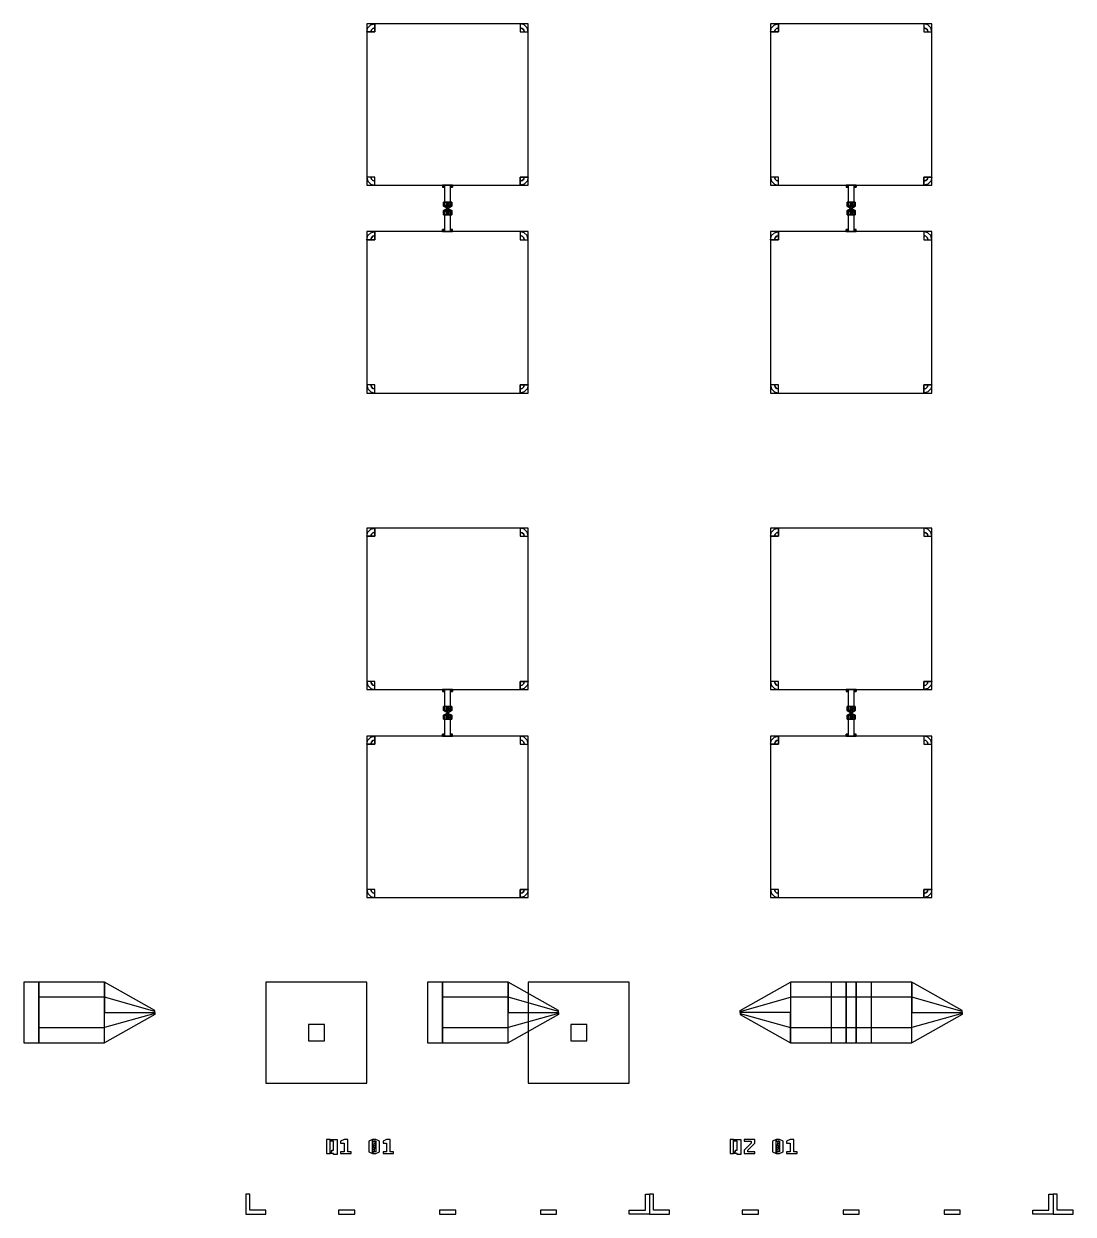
# Model space of a CAD drawing. Extents: x -19750 to 3750, y -13175 to 15275.
# Drawn here: x -19100 to -13900, y -13175 to -7275 of the extents above; entities that cross this region are included whole.
import ezdxf

# ---------------------------------------------------------------- set-up
doc = ezdxf.new("R2010")
doc.units = 0
doc.layers.add('GAP', color=1, linetype='continuous')
doc.layers.add('PIN', color=3, linetype='continuous')

# ---------------------------------------------------------------- blocks, each defined once
blk = doc.blocks.new('Q1')
at = {"layer": 'GAP'}
for points in [[(-200, -200), (-100, -200), (-100, -180), (-180, -180), (-180, -100), (-200, -100), (-200, -200)], [(1800, -200), (1700, -200), (1700, -180), (1780, -180), (1780, -100), (1800, -100), (1800, -200)], [(260, -200), (340, -200), (340, -180), (260, -180), (260, -200)], [(760, -200), (840, -200), (840, -180), (760, -180), (760, -200)], [(1260, -200), (1340, -200), (1340, -180), (1260, -180), (1260, -200)]]:
    blk.add_lwpolyline(points, dxfattribs=at)
blk = doc.blocks.new('Q1GAP')
for points in [[(400, 5700), (400, 4900), (1200, 4900), (1200, 5700), (400, 5700)], [(400, 5700), (400, 5660), (440, 5660), (440, 5700), (400, 5700)], [(400, 5660), (405.4, 5680), (420, 5694.6), (440, 5700), (440, 5680), (430, 5677.3), (422.7, 5670), (420, 5660), (400, 5660)], [(420, 5660), (422.7, 5670), (430, 5677.3), (440, 5680), (440, 5660), (440, 5660), (440, 5660), (440, 5660), (420, 5660)], [(1160, 5700), (1160, 5660), (1200, 5660), (1200, 5700), (1160, 5700)], [(1200, 5660), (1194.6, 5680), (1180, 5694.6), (1160, 5700), (1160, 5680), (1170, 5677.3), (1177.3, 5670), (1180, 5660), (1200, 5660)], [(1180, 5660), (1177.3, 5670), (1170, 5677.3), (1160, 5680), (1160, 5660), (1160, 5660), (1160, 5660), (1160, 5660), (1180, 5660)], [(440, 4900), (440, 4940), (400, 4940), (400, 4900), (440, 4900)], [(400, 4940), (405.4, 4920), (420, 4905.4), (440, 4900), (440, 4920), (430, 4922.7), (422.7, 4930), (420, 4940), (400, 4940)], [(420, 4940), (422.7, 4930), (430, 4922.7), (440, 4920), (440, 4940), (440, 4940), (440, 4940), (440, 4940), (420, 4940)], [(775, 4900), (775, 4890), (785, 4890), (785, 4900), (775, 4900)], [(785, 4890), (783.7, 4895), (780, 4898.7), (775, 4900), (775, 4895), (777.5, 4894.3), (779.3, 4892.5), (780, 4890), (785, 4890)], [(785, 4900), (785, 4800), (815, 4800), (815, 4900), (785, 4900)], [(815, 4900), (815, 4890), (825, 4890), (825, 4900), (815, 4900)], [(815, 4890), (816.3, 4895), (820, 4898.7), (825, 4900), (825, 4895), (822.5, 4894.3), (820.7, 4892.5), (820, 4890), (815, 4890)], [(1200, 4900), (1200, 4940), (1160, 4940), (1160, 4900), (1200, 4900)], [(1200, 4940), (1194.6, 4920), (1180, 4905.4), (1160, 4900), (1160, 4920), (1170, 4922.7), (1177.3, 4930), (1180, 4940), (1200, 4940)], [(1180, 4940), (1177.3, 4930), (1170, 4922.7), (1160, 4920), (1160, 4940), (1160, 4940), (1160, 4940), (1160, 4940), (1180, 4940)], [(780, 4890), (779.3, 4892.5), (777.5, 4894.3), (775, 4895), (775, 4890), (775, 4890), (775, 4890), (775, 4890), (780, 4890)], [(820, 4890), (820.7, 4892.5), (822.5, 4894.3), (825, 4895), (825, 4890), (825, 4890), (825, 4890), (825, 4890), (820, 4890)], [(820.2, 4816.1), (820.2, 4816.3), (779.8, 4816.3), (779.8, 4816.1), (820.2, 4816.1)], [(780, 4796.1), (780, 4816.1), (779.8, 4816.1), (779.8, 4796.1), (780, 4796.1)], [(797.5, 4786.1), (780, 4796.1), (779.8, 4796.1), (797.3, 4786.1), (797.5, 4786.1)], [(780, 4774), (799.9, 4784), (799.7, 4784), (779.8, 4774), (780, 4774)], [(807.5, 4805), (807.5, 4810), (792.5, 4810), (792.5, 4805), (807.5, 4805)], [(802.7, 4786), (802.7, 4786.1), (797.3, 4786.1), (797.3, 4786), (802.7, 4786)], [(802.5, 4800), (802.5, 4805), (797.5, 4805), (797.5, 4800), (802.5, 4800)], [(799.9, 4784), (799.9, 4786), (799.7, 4786), (799.7, 4784), (799.9, 4784)], [(800.1, 4784), (800.1, 4786), (800.3, 4786), (800.3, 4784), (800.1, 4784)], [(820, 4774), (800.1, 4784), (800.3, 4784), (820.2, 4774), (820, 4774)], [(802.5, 4786.1), (820, 4796.1), (820.2, 4796.1), (802.7, 4786.1), (802.5, 4786.1)], [(820, 4796.1), (820, 4816.1), (820.2, 4816.1), (820.2, 4796.1), (820, 4796.1)], [(780, 4754), (780, 4774), (779.8, 4774), (779.8, 4754), (780, 4754)], [(820.2, 4753.8), (820.2, 4754), (779.8, 4754), (779.8, 4753.8), (820.2, 4753.8)], [(785, 4770), (785, 4670), (815, 4670), (815, 4770), (785, 4770)], [(792.5, 4765), (792.5, 4760), (807.5, 4760), (807.5, 4765), (792.5, 4765)], [(797.5, 4770), (797.5, 4765), (802.5, 4765), (802.5, 4770), (797.5, 4770)], [(820, 4754), (820, 4774), (820.2, 4774), (820.2, 4754), (820, 4754)], [(400, 4670), (400, 3870), (1200, 3870), (1200, 4670), (400, 4670)], [(400, 4670), (400, 4630), (440, 4630), (440, 4670), (400, 4670)], [(400, 4630), (405.4, 4650), (420, 4664.6), (440, 4670), (440, 4650), (430, 4647.3), (422.7, 4640), (420, 4630), (400, 4630)], [(785, 4670), (785, 4680), (775, 4680), (775, 4670), (785, 4670)], [(785, 4680), (783.7, 4675), (780, 4671.3), (775, 4670), (775, 4675), (777.5, 4675.7), (779.3, 4677.5), (780, 4680), (785, 4680)], [(780, 4680), (779.3, 4677.5), (777.5, 4675.7), (775, 4675), (775, 4680), (775, 4680), (775, 4680), (775, 4680), (780, 4680)], [(825, 4670), (825, 4680), (815, 4680), (815, 4670), (825, 4670)], [(815, 4680), (816.3, 4675), (820, 4671.3), (825, 4670), (825, 4675), (822.5, 4675.7), (820.7, 4677.5), (820, 4680), (815, 4680)], [(820, 4680), (820.7, 4677.5), (822.5, 4675.7), (825, 4675), (825, 4680), (825, 4680), (825, 4680), (825, 4680), (820, 4680)], [(1160, 4670), (1160, 4630), (1200, 4630), (1200, 4670), (1160, 4670)], [(1200, 4630), (1194.6, 4650), (1180, 4664.6), (1160, 4670), (1160, 4650), (1170, 4647.3), (1177.3, 4640), (1180, 4630), (1200, 4630)], [(420, 4630), (422.7, 4640), (430, 4647.3), (440, 4650), (440, 4630), (440, 4630), (440, 4630), (440, 4630), (420, 4630)], [(1180, 4630), (1177.3, 4640), (1170, 4647.3), (1160, 4650), (1160, 4630), (1160, 4630), (1160, 4630), (1160, 4630), (1180, 4630)], [(440, 3870), (440, 3910), (400, 3910), (400, 3870), (440, 3870)], [(400, 3910), (405.4, 3890), (420, 3875.4), (440, 3870), (440, 3890), (430, 3892.7), (422.7, 3900), (420, 3910), (400, 3910)], [(420, 3910), (422.7, 3900), (430, 3892.7), (440, 3890), (440, 3910), (440, 3910), (440, 3910), (440, 3910), (420, 3910)], [(1200, 3870), (1200, 3910), (1160, 3910), (1160, 3870), (1200, 3870)], [(1200, 3910), (1194.6, 3890), (1180, 3875.4), (1160, 3870), (1160, 3890), (1170, 3892.7), (1177.3, 3900), (1180, 3910), (1200, 3910)], [(1180, 3910), (1177.3, 3900), (1170, 3892.7), (1160, 3890), (1160, 3910), (1160, 3910), (1160, 3910), (1160, 3910), (1180, 3910)], [(400, 3200), (400, 2400), (1200, 2400), (1200, 3200), (400, 3200)], [(400, 3200), (400, 3160), (440, 3160), (440, 3200), (400, 3200)], [(400, 3160), (405.4, 3180), (420, 3194.6), (440, 3200), (440, 3180), (430, 3177.3), (422.7, 3170), (420, 3160), (400, 3160)], [(1160, 3200), (1160, 3160), (1200, 3160), (1200, 3200), (1160, 3200)], [(1200, 3160), (1194.6, 3180), (1180, 3194.6), (1160, 3200), (1160, 3180), (1170, 3177.3), (1177.3, 3170), (1180, 3160), (1200, 3160)], [(420, 3160), (422.7, 3170), (430, 3177.3), (440, 3180), (440, 3160), (440, 3160), (440, 3160), (440, 3160), (420, 3160)], [(1180, 3160), (1177.3, 3170), (1170, 3177.3), (1160, 3180), (1160, 3160), (1160, 3160), (1160, 3160), (1160, 3160), (1180, 3160)], [(440, 2400), (440, 2440), (400, 2440), (400, 2400), (440, 2400)], [(400, 2440), (405.4, 2420), (420, 2405.4), (440, 2400), (440, 2420), (430, 2422.7), (422.7, 2430), (420, 2440), (400, 2440)], [(420, 2440), (422.7, 2430), (430, 2422.7), (440, 2420), (440, 2440), (440, 2440), (440, 2440), (440, 2440), (420, 2440)], [(1200, 2400), (1200, 2440), (1160, 2440), (1160, 2400), (1200, 2400)], [(1200, 2440), (1194.6, 2420), (1180, 2405.4), (1160, 2400), (1160, 2420), (1170, 2422.7), (1177.3, 2430), (1180, 2440), (1200, 2440)], [(1180, 2440), (1177.3, 2430), (1170, 2422.7), (1160, 2420), (1160, 2440), (1160, 2440), (1160, 2440), (1160, 2440), (1180, 2440)], [(775, 2400), (775, 2390), (785, 2390), (785, 2400), (775, 2400)], [(785, 2390), (783.7, 2395), (780, 2398.7), (775, 2400), (775, 2395), (777.5, 2394.3), (779.3, 2392.5), (780, 2390), (785, 2390)], [(780, 2390), (779.3, 2392.5), (777.5, 2394.3), (775, 2395), (775, 2390), (775, 2390), (775, 2390), (775, 2390), (780, 2390)], [(785, 2400), (785, 2300), (815, 2300), (815, 2400), (785, 2400)], [(815, 2400), (815, 2390), (825, 2390), (825, 2400), (815, 2400)], [(815, 2390), (816.3, 2395), (820, 2398.7), (825, 2400), (825, 2395), (822.5, 2394.3), (820.7, 2392.5), (820, 2390), (815, 2390)], [(820, 2390), (820.7, 2392.5), (822.5, 2394.3), (825, 2395), (825, 2390), (825, 2390), (825, 2390), (825, 2390), (820, 2390)], [(820.2, 2316.1), (820.2, 2316.3), (779.8, 2316.3), (779.8, 2316.1), (820.2, 2316.1)], [(780, 2296.1), (780, 2316.1), (779.8, 2316.1), (779.8, 2296.1), (780, 2296.1)], [(807.5, 2305), (807.5, 2310), (792.5, 2310), (792.5, 2305), (807.5, 2305)], [(802.5, 2300), (802.5, 2305), (797.5, 2305), (797.5, 2300), (802.5, 2300)], [(820, 2296.1), (820, 2316.1), (820.2, 2316.1), (820.2, 2296.1), (820, 2296.1)], [(797.5, 2286.1), (780, 2296.1), (779.8, 2296.1), (797.3, 2286.1), (797.5, 2286.1)], [(780, 2274), (799.9, 2284), (799.7, 2284), (779.8, 2274), (780, 2274)], [(780, 2254), (780, 2274), (779.8, 2274), (779.8, 2254), (780, 2254)], [(820.2, 2253.8), (820.2, 2254), (779.8, 2254), (779.8, 2253.8), (820.2, 2253.8)], [(785, 2270), (785, 2170), (815, 2170), (815, 2270), (785, 2270)], [(792.5, 2265), (792.5, 2260), (807.5, 2260), (807.5, 2265), (792.5, 2265)], [(802.7, 2286), (802.7, 2286.1), (797.3, 2286.1), (797.3, 2286), (802.7, 2286)], [(797.5, 2270), (797.5, 2265), (802.5, 2265), (802.5, 2270), (797.5, 2270)], [(799.9, 2284), (799.9, 2286), (799.7, 2286), (799.7, 2284), (799.9, 2284)], [(800.1, 2284), (800.1, 2286), (800.3, 2286), (800.3, 2284), (800.1, 2284)], [(820, 2274), (800.1, 2284), (800.3, 2284), (820.2, 2274), (820, 2274)], [(802.5, 2286.1), (820, 2296.1), (820.2, 2296.1), (802.7, 2286.1), (802.5, 2286.1)], [(820, 2254), (820, 2274), (820.2, 2274), (820.2, 2254), (820, 2254)], [(400, 2170), (400, 1370), (1200, 1370), (1200, 2170), (400, 2170)], [(400, 2170), (400, 2130), (440, 2130), (440, 2170), (400, 2170)], [(400, 2130), (405.4, 2150), (420, 2164.6), (440, 2170), (440, 2150), (430, 2147.3), (422.7, 2140), (420, 2130), (400, 2130)], [(420, 2130), (422.7, 2140), (430, 2147.3), (440, 2150), (440, 2130), (440, 2130), (440, 2130), (440, 2130), (420, 2130)], [(785, 2170), (785, 2180), (775, 2180), (775, 2170), (785, 2170)], [(785, 2180), (783.7, 2175), (780, 2171.3), (775, 2170), (775, 2175), (777.5, 2175.7), (779.3, 2177.5), (780, 2180), (785, 2180)], [(780, 2180), (779.3, 2177.5), (777.5, 2175.7), (775, 2175), (775, 2180), (775, 2180), (775, 2180), (775, 2180), (780, 2180)], [(825, 2170), (825, 2180), (815, 2180), (815, 2170), (825, 2170)], [(815, 2180), (816.3, 2175), (820, 2171.3), (825, 2170), (825, 2175), (822.5, 2175.7), (820.7, 2177.5), (820, 2180), (815, 2180)], [(820, 2180), (820.7, 2177.5), (822.5, 2175.7), (825, 2175), (825, 2180), (825, 2180), (825, 2180), (825, 2180), (820, 2180)], [(1160, 2170), (1160, 2130), (1200, 2130), (1200, 2170), (1160, 2170)], [(1200, 2130), (1194.6, 2150), (1180, 2164.6), (1160, 2170), (1160, 2150), (1170, 2147.3), (1177.3, 2140), (1180, 2130), (1200, 2130)], [(1180, 2130), (1177.3, 2140), (1170, 2147.3), (1160, 2150), (1160, 2130), (1160, 2130), (1160, 2130), (1160, 2130), (1180, 2130)], [(440, 1370), (440, 1410), (400, 1410), (400, 1370), (440, 1370)], [(400, 1410), (405.4, 1390), (420, 1375.4), (440, 1370), (440, 1390), (430, 1392.7), (422.7, 1400), (420, 1410), (400, 1410)], [(420, 1410), (422.7, 1400), (430, 1392.7), (440, 1390), (440, 1410), (440, 1410), (440, 1410), (440, 1410), (420, 1410)], [(1200, 1370), (1200, 1410), (1160, 1410), (1160, 1370), (1200, 1370)], [(1200, 1410), (1194.6, 1390), (1180, 1375.4), (1160, 1370), (1160, 1390), (1170, 1392.7), (1177.3, 1400), (1180, 1410), (1200, 1410)], [(1180, 1410), (1177.3, 1400), (1170, 1392.7), (1160, 1390), (1160, 1410), (1160, 1410), (1160, 1410), (1160, 1410), (1180, 1410)], [(-1300, 650), (-1225, 650), (-1225, 950), (-1300, 950), (-1300, 650)], [(-1300, 650), (-1225, 650), (-1225, 950), (-1300, 950), (-1300, 650)], [(-1225, 650), (-900, 650), (-900, 950), (-1225, 950), (-1225, 650)], [(-1225, 650), (-900, 650), (-900, 950), (-1225, 950), (-1225, 650)], [(-900, 800), (-650, 800), (-650, 809.8), (-900, 950), (-900, 800)], [(-900, 800), (-650, 800), (-650, 809.8), (-900, 950), (-900, 800)], [(-100, 950), (-100, 450), (400, 450), (400, 950), (-100, 950)], [(1200, 950), (1200, 450), (1700, 450), (1700, 950), (1200, 950)], [(2500, 800), (2250, 800), (2250, 809.8), (2500, 950), (2500, 800)], [(2500, 800), (2250, 800), (2250, 809.8), (2500, 950), (2500, 800)], [(2825, 950), (2500, 950), (2500, 650), (2825, 650), (2825, 950)], [(2825, 950), (2500, 950), (2500, 650), (2825, 650), (2825, 950)], [(2900, 950), (2825, 950), (2825, 650), (2900, 650), (2900, 950)], [(2900, 950), (2825, 950), (2825, 650), (2900, 650), (2900, 950)], [(-900, 800), (-650, 800), (-650, 790.2), (-900, 650), (-900, 800)], [(-900, 800), (-650, 800), (-650, 790.2), (-900, 650), (-900, 800)], [(2500, 800), (2250, 800), (2250, 790.2), (2500, 650), (2500, 800)], [(2500, 800), (2250, 800), (2250, 790.2), (2500, 650), (2500, 800)], [(110, 740), (110, 660), (190, 660), (190, 740), (110, 740)], [(1410, 740), (1410, 660), (1490, 660), (1490, 740), (1410, 740)]]:
    blk.add_lwpolyline(points)
at = {"layer": 'GAP'}
for points in [[(200, 100), (217.5, 100), (217.5, 170), (200, 170), (200, 100)], [(217.5, 108.8), (226.2, 108.8), (226.2, 117.5), (235, 117.5), (235, 161.2), (217.5, 161.2), (217.5, 170), (252.5, 170), (252.5, 95.6), (235, 95.6), (235, 100), (217.5, 100), (217.5, 108.8)], [(270, 100), (322.5, 100), (322.5, 108.8), (305, 108.8), (305, 170), (287.5, 170), (270, 161.2), (270, 152.5), (287.5, 152.5), (287.5, 108.8), (270, 108.8), (270, 100), (270, 100)]]:
    blk.add_lwpolyline(points, dxfattribs=at)
blk = doc.blocks.new('Q1PIN')
for points in [[(420, 5660), (422.7, 5670), (430, 5677.3), (440, 5680), (440, 5680), (430, 5677.3), (422.7, 5670), (420, 5660), (420, 5660)], [(420, 5660), (422.7, 5670), (430, 5677.3), (440, 5680), (440, 5680), (430, 5677.3), (422.7, 5670), (420, 5660), (420, 5660)], [(1180, 5660), (1177.3, 5670), (1170, 5677.3), (1160, 5680), (1160, 5680), (1170, 5677.3), (1177.3, 5670), (1180, 5660), (1180, 5660)], [(1180, 5660), (1177.3, 5670), (1170, 5677.3), (1160, 5680), (1160, 5680), (1170, 5677.3), (1177.3, 5670), (1180, 5660), (1180, 5660)], [(420, 4940), (422.7, 4930), (430, 4922.7), (440, 4920), (440, 4920), (430, 4922.7), (422.7, 4930), (420, 4940), (420, 4940)], [(420, 4940), (422.7, 4930), (430, 4922.7), (440, 4920), (440, 4920), (430, 4922.7), (422.7, 4930), (420, 4940), (420, 4940)], [(1180, 4940), (1177.3, 4930), (1170, 4922.7), (1160, 4920), (1160, 4920), (1170, 4922.7), (1177.3, 4930), (1180, 4940), (1180, 4940)], [(1180, 4940), (1177.3, 4930), (1170, 4922.7), (1160, 4920), (1160, 4920), (1170, 4922.7), (1177.3, 4930), (1180, 4940), (1180, 4940)], [(780, 4890), (779.3, 4892.5), (777.5, 4894.3), (775, 4895), (775, 4895), (777.5, 4894.3), (779.3, 4892.5), (780, 4890), (780, 4890)], [(780, 4890), (779.3, 4892.5), (777.5, 4894.3), (775, 4895), (775, 4895), (777.5, 4894.3), (779.3, 4892.5), (780, 4890), (780, 4890)], [(820, 4890), (820.7, 4892.5), (822.5, 4894.3), (825, 4895), (825, 4895), (822.5, 4894.3), (820.7, 4892.5), (820, 4890), (820, 4890)], [(820, 4890), (820.7, 4892.5), (822.5, 4894.3), (825, 4895), (825, 4895), (822.5, 4894.3), (820.7, 4892.5), (820, 4890), (820, 4890)], [(820, 4796.1), (820, 4816.1), (780, 4816.1), (780, 4796.1), (820, 4796.1)], [(800, 4786.1), (800, 4796.1), (780, 4796.1), (797.5, 4786.1), (800, 4786.1)], [(800, 4774), (800, 4784), (799.9, 4784), (780, 4774), (800, 4774)], [(800.1, 4784), (800.1, 4786), (799.9, 4786), (799.9, 4784), (800.1, 4784)], [(800, 4786.1), (800, 4796.1), (820, 4796.1), (802.5, 4786.1), (800, 4786.1)], [(800, 4774), (800, 4784), (800.1, 4784), (820, 4774), (800, 4774)], [(820, 4754), (820, 4774), (780, 4774), (780, 4754), (820, 4754)], [(780, 4680), (779.3, 4677.5), (777.5, 4675.7), (775, 4675), (775, 4675), (777.5, 4675.7), (779.3, 4677.5), (780, 4680), (780, 4680)], [(780, 4680), (779.3, 4677.5), (777.5, 4675.7), (775, 4675), (775, 4675), (777.5, 4675.7), (779.3, 4677.5), (780, 4680), (780, 4680)], [(820, 4680), (820.7, 4677.5), (822.5, 4675.7), (825, 4675), (825, 4675), (822.5, 4675.7), (820.7, 4677.5), (820, 4680), (820, 4680)], [(820, 4680), (820.7, 4677.5), (822.5, 4675.7), (825, 4675), (825, 4675), (822.5, 4675.7), (820.7, 4677.5), (820, 4680), (820, 4680)], [(420, 4630), (422.7, 4640), (430, 4647.3), (440, 4650), (440, 4650), (430, 4647.3), (422.7, 4640), (420, 4630), (420, 4630)], [(420, 4630), (422.7, 4640), (430, 4647.3), (440, 4650), (440, 4650), (430, 4647.3), (422.7, 4640), (420, 4630), (420, 4630)], [(1180, 4630), (1177.3, 4640), (1170, 4647.3), (1160, 4650), (1160, 4650), (1170, 4647.3), (1177.3, 4640), (1180, 4630), (1180, 4630)], [(1180, 4630), (1177.3, 4640), (1170, 4647.3), (1160, 4650), (1160, 4650), (1170, 4647.3), (1177.3, 4640), (1180, 4630), (1180, 4630)], [(420, 3910), (422.7, 3900), (430, 3892.7), (440, 3890), (440, 3890), (430, 3892.7), (422.7, 3900), (420, 3910), (420, 3910)], [(420, 3910), (422.7, 3900), (430, 3892.7), (440, 3890), (440, 3890), (430, 3892.7), (422.7, 3900), (420, 3910), (420, 3910)], [(1180, 3910), (1177.3, 3900), (1170, 3892.7), (1160, 3890), (1160, 3890), (1170, 3892.7), (1177.3, 3900), (1180, 3910), (1180, 3910)], [(1180, 3910), (1177.3, 3900), (1170, 3892.7), (1160, 3890), (1160, 3890), (1170, 3892.7), (1177.3, 3900), (1180, 3910), (1180, 3910)], [(420, 3160), (422.7, 3170), (430, 3177.3), (440, 3180), (440, 3180), (430, 3177.3), (422.7, 3170), (420, 3160), (420, 3160)], [(420, 3160), (422.7, 3170), (430, 3177.3), (440, 3180), (440, 3180), (430, 3177.3), (422.7, 3170), (420, 3160), (420, 3160)], [(1180, 3160), (1177.3, 3170), (1170, 3177.3), (1160, 3180), (1160, 3180), (1170, 3177.3), (1177.3, 3170), (1180, 3160), (1180, 3160)], [(1180, 3160), (1177.3, 3170), (1170, 3177.3), (1160, 3180), (1160, 3180), (1170, 3177.3), (1177.3, 3170), (1180, 3160), (1180, 3160)], [(420, 2440), (422.7, 2430), (430, 2422.7), (440, 2420), (440, 2420), (430, 2422.7), (422.7, 2430), (420, 2440), (420, 2440)], [(420, 2440), (422.7, 2430), (430, 2422.7), (440, 2420), (440, 2420), (430, 2422.7), (422.7, 2430), (420, 2440), (420, 2440)], [(1180, 2440), (1177.3, 2430), (1170, 2422.7), (1160, 2420), (1160, 2420), (1170, 2422.7), (1177.3, 2430), (1180, 2440), (1180, 2440)], [(1180, 2440), (1177.3, 2430), (1170, 2422.7), (1160, 2420), (1160, 2420), (1170, 2422.7), (1177.3, 2430), (1180, 2440), (1180, 2440)], [(780, 2390), (779.3, 2392.5), (777.5, 2394.3), (775, 2395), (775, 2395), (777.5, 2394.3), (779.3, 2392.5), (780, 2390), (780, 2390)], [(780, 2390), (779.3, 2392.5), (777.5, 2394.3), (775, 2395), (775, 2395), (777.5, 2394.3), (779.3, 2392.5), (780, 2390), (780, 2390)], [(820, 2390), (820.7, 2392.5), (822.5, 2394.3), (825, 2395), (825, 2395), (822.5, 2394.3), (820.7, 2392.5), (820, 2390), (820, 2390)], [(820, 2390), (820.7, 2392.5), (822.5, 2394.3), (825, 2395), (825, 2395), (822.5, 2394.3), (820.7, 2392.5), (820, 2390), (820, 2390)], [(820, 2296.1), (820, 2316.1), (780, 2316.1), (780, 2296.1), (820, 2296.1)], [(800, 2286.1), (800, 2296.1), (780, 2296.1), (797.5, 2286.1), (800, 2286.1)], [(800, 2274), (800, 2284), (799.9, 2284), (780, 2274), (800, 2274)], [(820, 2254), (820, 2274), (780, 2274), (780, 2254), (820, 2254)], [(800.1, 2284), (800.1, 2286), (799.9, 2286), (799.9, 2284), (800.1, 2284)], [(800, 2286.1), (800, 2296.1), (820, 2296.1), (802.5, 2286.1), (800, 2286.1)], [(800, 2274), (800, 2284), (800.1, 2284), (820, 2274), (800, 2274)], [(420, 2130), (422.7, 2140), (430, 2147.3), (440, 2150), (440, 2150), (430, 2147.3), (422.7, 2140), (420, 2130), (420, 2130)], [(420, 2130), (422.7, 2140), (430, 2147.3), (440, 2150), (440, 2150), (430, 2147.3), (422.7, 2140), (420, 2130), (420, 2130)], [(780, 2180), (779.3, 2177.5), (777.5, 2175.7), (775, 2175), (775, 2175), (777.5, 2175.7), (779.3, 2177.5), (780, 2180), (780, 2180)], [(780, 2180), (779.3, 2177.5), (777.5, 2175.7), (775, 2175), (775, 2175), (777.5, 2175.7), (779.3, 2177.5), (780, 2180), (780, 2180)], [(820, 2180), (820.7, 2177.5), (822.5, 2175.7), (825, 2175), (825, 2175), (822.5, 2175.7), (820.7, 2177.5), (820, 2180), (820, 2180)], [(820, 2180), (820.7, 2177.5), (822.5, 2175.7), (825, 2175), (825, 2175), (822.5, 2175.7), (820.7, 2177.5), (820, 2180), (820, 2180)], [(1180, 2130), (1177.3, 2140), (1170, 2147.3), (1160, 2150), (1160, 2150), (1170, 2147.3), (1177.3, 2140), (1180, 2130), (1180, 2130)], [(1180, 2130), (1177.3, 2140), (1170, 2147.3), (1160, 2150), (1160, 2150), (1170, 2147.3), (1177.3, 2140), (1180, 2130), (1180, 2130)], [(420, 1410), (422.7, 1400), (430, 1392.7), (440, 1390), (440, 1390), (430, 1392.7), (422.7, 1400), (420, 1410), (420, 1410)], [(420, 1410), (422.7, 1400), (430, 1392.7), (440, 1390), (440, 1390), (430, 1392.7), (422.7, 1400), (420, 1410), (420, 1410)], [(1180, 1410), (1177.3, 1400), (1170, 1392.7), (1160, 1390), (1160, 1390), (1170, 1392.7), (1177.3, 1400), (1180, 1410), (1180, 1410)], [(1180, 1410), (1177.3, 1400), (1170, 1392.7), (1160, 1390), (1160, 1390), (1170, 1392.7), (1177.3, 1400), (1180, 1410), (1180, 1410)], [(-1225, 725), (-900, 725), (-900, 875), (-1225, 875), (-1225, 725)], [(-1225, 725), (-900, 725), (-900, 875), (-1225, 875), (-1225, 725)], [(-900, 800), (-650, 800), (-650, 805), (-900, 875), (-900, 800)], [(-900, 800), (-650, 800), (-650, 805), (-900, 875), (-900, 800)], [(2500, 800), (2250, 800), (2250, 805), (2500, 875), (2500, 800)], [(2500, 800), (2250, 800), (2250, 805), (2500, 875), (2500, 800)], [(2825, 875), (2500, 875), (2500, 725), (2825, 725), (2825, 875)], [(2825, 875), (2500, 875), (2500, 725), (2825, 725), (2825, 875)], [(-900, 800), (-650, 800), (-650, 795), (-900, 725), (-900, 800)], [(-900, 800), (-650, 800), (-650, 795), (-900, 725), (-900, 800)], [(2500, 800), (2250, 800), (2250, 795), (2500, 725), (2500, 800)], [(2500, 800), (2250, 800), (2250, 795), (2500, 725), (2500, 800)]]:
    blk.add_lwpolyline(points)
blk = doc.blocks.new('Q2')
at = {"layer": 'GAP'}
for points in [[(-200, -200), (-100, -200), (-100, -180), (-180, -180), (-180, -100), (-200, -100), (-200, -200)], [(1800, -200), (1700, -200), (1700, -180), (1780, -180), (1780, -100), (1800, -100), (1800, -200)], [(260, -200), (340, -200), (340, -180), (260, -180), (260, -200)], [(760, -200), (840, -200), (840, -180), (760, -180), (760, -200)], [(1260, -200), (1340, -200), (1340, -180), (1260, -180), (1260, -200)]]:
    blk.add_lwpolyline(points, dxfattribs=at)
blk = doc.blocks.new('Q2GAP')
for points in [[(400, 5700), (400, 4900), (1200, 4900), (1200, 5700), (400, 5700)], [(400, 5700), (400, 5660), (440, 5660), (440, 5700), (400, 5700)], [(400, 5660), (405.4, 5680), (420, 5694.6), (440, 5700), (440, 5680), (430, 5677.3), (422.7, 5670), (420, 5660), (400, 5660)], [(420, 5660), (422.7, 5670), (430, 5677.3), (440, 5680), (440, 5660), (440, 5660), (440, 5660), (440, 5660), (420, 5660)], [(1160, 5700), (1160, 5660), (1200, 5660), (1200, 5700), (1160, 5700)], [(1200, 5660), (1194.6, 5680), (1180, 5694.6), (1160, 5700), (1160, 5680), (1170, 5677.3), (1177.3, 5670), (1180, 5660), (1200, 5660)], [(1180, 5660), (1177.3, 5670), (1170, 5677.3), (1160, 5680), (1160, 5660), (1160, 5660), (1160, 5660), (1160, 5660), (1180, 5660)], [(440, 4900), (440, 4940), (400, 4940), (400, 4900), (440, 4900)], [(400, 4940), (405.4, 4920), (420, 4905.4), (440, 4900), (440, 4920), (430, 4922.7), (422.7, 4930), (420, 4940), (400, 4940)], [(420, 4940), (422.7, 4930), (430, 4922.7), (440, 4920), (440, 4940), (440, 4940), (440, 4940), (440, 4940), (420, 4940)], [(775, 4900), (775, 4890), (785, 4890), (785, 4900), (775, 4900)], [(785, 4890), (783.7, 4895), (780, 4898.7), (775, 4900), (775, 4895), (777.5, 4894.3), (779.3, 4892.5), (780, 4890), (785, 4890)], [(785, 4900), (785, 4800), (815, 4800), (815, 4900), (785, 4900)], [(815, 4900), (815, 4890), (825, 4890), (825, 4900), (815, 4900)], [(815, 4890), (816.3, 4895), (820, 4898.7), (825, 4900), (825, 4895), (822.5, 4894.3), (820.7, 4892.5), (820, 4890), (815, 4890)], [(1200, 4900), (1200, 4940), (1160, 4940), (1160, 4900), (1200, 4900)], [(1200, 4940), (1194.6, 4920), (1180, 4905.4), (1160, 4900), (1160, 4920), (1170, 4922.7), (1177.3, 4930), (1180, 4940), (1200, 4940)], [(1180, 4940), (1177.3, 4930), (1170, 4922.7), (1160, 4920), (1160, 4940), (1160, 4940), (1160, 4940), (1160, 4940), (1180, 4940)], [(780, 4890), (779.3, 4892.5), (777.5, 4894.3), (775, 4895), (775, 4890), (775, 4890), (775, 4890), (775, 4890), (780, 4890)], [(820, 4890), (820.7, 4892.5), (822.5, 4894.3), (825, 4895), (825, 4890), (825, 4890), (825, 4890), (825, 4890), (820, 4890)], [(820.2, 4816.1), (820.2, 4816.3), (779.8, 4816.3), (779.8, 4816.1), (820.2, 4816.1)], [(780, 4796.1), (780, 4816.1), (779.8, 4816.1), (779.8, 4796.1), (780, 4796.1)], [(797.5, 4786.1), (780, 4796.1), (779.8, 4796.1), (797.3, 4786.1), (797.5, 4786.1)], [(780, 4774), (799.8, 4784), (799.7, 4784), (779.8, 4774), (780, 4774)], [(807.5, 4805), (807.5, 4810), (792.5, 4810), (792.5, 4805), (807.5, 4805)], [(802.7, 4786), (802.7, 4786.1), (797.3, 4786.1), (797.3, 4786), (802.7, 4786)], [(802.5, 4800), (802.5, 4805), (797.5, 4805), (797.5, 4800), (802.5, 4800)], [(799.8, 4784), (799.8, 4786), (799.7, 4786), (799.7, 4784), (799.8, 4784)], [(800.1, 4784), (800.1, 4786), (800.3, 4786), (800.3, 4784), (800.1, 4784)], [(820, 4774), (800.1, 4784), (800.3, 4784), (820.2, 4774), (820, 4774)], [(802.5, 4786.1), (820, 4796.1), (820.2, 4796.1), (802.7, 4786.1), (802.5, 4786.1)], [(820, 4796.1), (820, 4816.1), (820.2, 4816.1), (820.2, 4796.1), (820, 4796.1)], [(780, 4754), (780, 4774), (779.8, 4774), (779.8, 4754), (780, 4754)], [(820.2, 4753.8), (820.2, 4754), (779.8, 4754), (779.8, 4753.8), (820.2, 4753.8)], [(785, 4770), (785, 4670), (815, 4670), (815, 4770), (785, 4770)], [(792.5, 4765), (792.5, 4760), (807.5, 4760), (807.5, 4765), (792.5, 4765)], [(797.5, 4770), (797.5, 4765), (802.5, 4765), (802.5, 4770), (797.5, 4770)], [(820, 4754), (820, 4774), (820.2, 4774), (820.2, 4754), (820, 4754)], [(400, 4670), (400, 3870), (1200, 3870), (1200, 4670), (400, 4670)], [(400, 4670), (400, 4630), (440, 4630), (440, 4670), (400, 4670)], [(400, 4630), (405.4, 4650), (420, 4664.6), (440, 4670), (440, 4650), (430, 4647.3), (422.7, 4640), (420, 4630), (400, 4630)], [(785, 4670), (785, 4680), (775, 4680), (775, 4670), (785, 4670)], [(785, 4680), (783.7, 4675), (780, 4671.3), (775, 4670), (775, 4675), (777.5, 4675.7), (779.3, 4677.5), (780, 4680), (785, 4680)], [(780, 4680), (779.3, 4677.5), (777.5, 4675.7), (775, 4675), (775, 4680), (775, 4680), (775, 4680), (775, 4680), (780, 4680)], [(825, 4670), (825, 4680), (815, 4680), (815, 4670), (825, 4670)], [(815, 4680), (816.3, 4675), (820, 4671.3), (825, 4670), (825, 4675), (822.5, 4675.7), (820.7, 4677.5), (820, 4680), (815, 4680)], [(820, 4680), (820.7, 4677.5), (822.5, 4675.7), (825, 4675), (825, 4680), (825, 4680), (825, 4680), (825, 4680), (820, 4680)], [(1160, 4670), (1160, 4630), (1200, 4630), (1200, 4670), (1160, 4670)], [(1200, 4630), (1194.6, 4650), (1180, 4664.6), (1160, 4670), (1160, 4650), (1170, 4647.3), (1177.3, 4640), (1180, 4630), (1200, 4630)], [(420, 4630), (422.7, 4640), (430, 4647.3), (440, 4650), (440, 4630), (440, 4630), (440, 4630), (440, 4630), (420, 4630)], [(1180, 4630), (1177.3, 4640), (1170, 4647.3), (1160, 4650), (1160, 4630), (1160, 4630), (1160, 4630), (1160, 4630), (1180, 4630)], [(440, 3870), (440, 3910), (400, 3910), (400, 3870), (440, 3870)], [(400, 3910), (405.4, 3890), (420, 3875.4), (440, 3870), (440, 3890), (430, 3892.7), (422.7, 3900), (420, 3910), (400, 3910)], [(420, 3910), (422.7, 3900), (430, 3892.7), (440, 3890), (440, 3910), (440, 3910), (440, 3910), (440, 3910), (420, 3910)], [(1200, 3870), (1200, 3910), (1160, 3910), (1160, 3870), (1200, 3870)], [(1200, 3910), (1194.6, 3890), (1180, 3875.4), (1160, 3870), (1160, 3890), (1170, 3892.7), (1177.3, 3900), (1180, 3910), (1200, 3910)], [(1180, 3910), (1177.3, 3900), (1170, 3892.7), (1160, 3890), (1160, 3910), (1160, 3910), (1160, 3910), (1160, 3910), (1180, 3910)], [(400, 3200), (400, 2400), (1200, 2400), (1200, 3200), (400, 3200)], [(400, 3200), (400, 3160), (440, 3160), (440, 3200), (400, 3200)], [(400, 3160), (405.4, 3180), (420, 3194.6), (440, 3200), (440, 3180), (430, 3177.3), (422.7, 3170), (420, 3160), (400, 3160)], [(1160, 3200), (1160, 3160), (1200, 3160), (1200, 3200), (1160, 3200)], [(1200, 3160), (1194.6, 3180), (1180, 3194.6), (1160, 3200), (1160, 3180), (1170, 3177.3), (1177.3, 3170), (1180, 3160), (1200, 3160)], [(420, 3160), (422.7, 3170), (430, 3177.3), (440, 3180), (440, 3160), (440, 3160), (440, 3160), (440, 3160), (420, 3160)], [(1180, 3160), (1177.3, 3170), (1170, 3177.3), (1160, 3180), (1160, 3160), (1160, 3160), (1160, 3160), (1160, 3160), (1180, 3160)], [(440, 2400), (440, 2440), (400, 2440), (400, 2400), (440, 2400)], [(400, 2440), (405.4, 2420), (420, 2405.4), (440, 2400), (440, 2420), (430, 2422.7), (422.7, 2430), (420, 2440), (400, 2440)], [(420, 2440), (422.7, 2430), (430, 2422.7), (440, 2420), (440, 2440), (440, 2440), (440, 2440), (440, 2440), (420, 2440)], [(1200, 2400), (1200, 2440), (1160, 2440), (1160, 2400), (1200, 2400)], [(1200, 2440), (1194.6, 2420), (1180, 2405.4), (1160, 2400), (1160, 2420), (1170, 2422.7), (1177.3, 2430), (1180, 2440), (1200, 2440)], [(1180, 2440), (1177.3, 2430), (1170, 2422.7), (1160, 2420), (1160, 2440), (1160, 2440), (1160, 2440), (1160, 2440), (1180, 2440)], [(775, 2400), (775, 2390), (785, 2390), (785, 2400), (775, 2400)], [(785, 2390), (783.7, 2395), (780, 2398.7), (775, 2400), (775, 2395), (777.5, 2394.3), (779.3, 2392.5), (780, 2390), (785, 2390)], [(780, 2390), (779.3, 2392.5), (777.5, 2394.3), (775, 2395), (775, 2390), (775, 2390), (775, 2390), (775, 2390), (780, 2390)], [(785, 2400), (785, 2300), (815, 2300), (815, 2400), (785, 2400)], [(815, 2400), (815, 2390), (825, 2390), (825, 2400), (815, 2400)], [(815, 2390), (816.3, 2395), (820, 2398.7), (825, 2400), (825, 2395), (822.5, 2394.3), (820.7, 2392.5), (820, 2390), (815, 2390)], [(820, 2390), (820.7, 2392.5), (822.5, 2394.3), (825, 2395), (825, 2390), (825, 2390), (825, 2390), (825, 2390), (820, 2390)], [(820.2, 2316.1), (820.2, 2316.3), (779.8, 2316.3), (779.8, 2316.1), (820.2, 2316.1)], [(780, 2296.1), (780, 2316.1), (779.8, 2316.1), (779.8, 2296.1), (780, 2296.1)], [(807.5, 2305), (807.5, 2310), (792.5, 2310), (792.5, 2305), (807.5, 2305)], [(802.5, 2300), (802.5, 2305), (797.5, 2305), (797.5, 2300), (802.5, 2300)], [(820, 2296.1), (820, 2316.1), (820.2, 2316.1), (820.2, 2296.1), (820, 2296.1)], [(797.5, 2286.1), (780, 2296.1), (779.8, 2296.1), (797.3, 2286.1), (797.5, 2286.1)], [(780, 2274), (799.8, 2284), (799.7, 2284), (779.8, 2274), (780, 2274)], [(780, 2254), (780, 2274), (779.8, 2274), (779.8, 2254), (780, 2254)], [(820.2, 2253.8), (820.2, 2254), (779.8, 2254), (779.8, 2253.8), (820.2, 2253.8)], [(785, 2270), (785, 2170), (815, 2170), (815, 2270), (785, 2270)], [(792.5, 2265), (792.5, 2260), (807.5, 2260), (807.5, 2265), (792.5, 2265)], [(802.7, 2286), (802.7, 2286.1), (797.3, 2286.1), (797.3, 2286), (802.7, 2286)], [(797.5, 2270), (797.5, 2265), (802.5, 2265), (802.5, 2270), (797.5, 2270)], [(799.8, 2284), (799.8, 2286), (799.7, 2286), (799.7, 2284), (799.8, 2284)], [(800.1, 2284), (800.1, 2286), (800.3, 2286), (800.3, 2284), (800.1, 2284)], [(820, 2274), (800.1, 2284), (800.3, 2284), (820.2, 2274), (820, 2274)], [(802.5, 2286.1), (820, 2296.1), (820.2, 2296.1), (802.7, 2286.1), (802.5, 2286.1)], [(820, 2254), (820, 2274), (820.2, 2274), (820.2, 2254), (820, 2254)], [(400, 2170), (400, 1370), (1200, 1370), (1200, 2170), (400, 2170)], [(400, 2170), (400, 2130), (440, 2130), (440, 2170), (400, 2170)], [(400, 2130), (405.4, 2150), (420, 2164.6), (440, 2170), (440, 2150), (430, 2147.3), (422.7, 2140), (420, 2130), (400, 2130)], [(420, 2130), (422.7, 2140), (430, 2147.3), (440, 2150), (440, 2130), (440, 2130), (440, 2130), (440, 2130), (420, 2130)], [(785, 2170), (785, 2180), (775, 2180), (775, 2170), (785, 2170)], [(785, 2180), (783.7, 2175), (780, 2171.3), (775, 2170), (775, 2175), (777.5, 2175.7), (779.3, 2177.5), (780, 2180), (785, 2180)], [(780, 2180), (779.3, 2177.5), (777.5, 2175.7), (775, 2175), (775, 2180), (775, 2180), (775, 2180), (775, 2180), (780, 2180)], [(825, 2170), (825, 2180), (815, 2180), (815, 2170), (825, 2170)], [(815, 2180), (816.3, 2175), (820, 2171.3), (825, 2170), (825, 2175), (822.5, 2175.7), (820.7, 2177.5), (820, 2180), (815, 2180)], [(820, 2180), (820.7, 2177.5), (822.5, 2175.7), (825, 2175), (825, 2180), (825, 2180), (825, 2180), (825, 2180), (820, 2180)], [(1160, 2170), (1160, 2130), (1200, 2130), (1200, 2170), (1160, 2170)], [(1200, 2130), (1194.6, 2150), (1180, 2164.6), (1160, 2170), (1160, 2150), (1170, 2147.3), (1177.3, 2140), (1180, 2130), (1200, 2130)], [(1180, 2130), (1177.3, 2140), (1170, 2147.3), (1160, 2150), (1160, 2130), (1160, 2130), (1160, 2130), (1160, 2130), (1180, 2130)], [(440, 1370), (440, 1410), (400, 1410), (400, 1370), (440, 1370)], [(400, 1410), (405.4, 1390), (420, 1375.4), (440, 1370), (440, 1390), (430, 1392.7), (422.7, 1400), (420, 1410), (400, 1410)], [(420, 1410), (422.7, 1400), (430, 1392.7), (440, 1390), (440, 1410), (440, 1410), (440, 1410), (440, 1410), (420, 1410)], [(1200, 1370), (1200, 1410), (1160, 1410), (1160, 1370), (1200, 1370)], [(1200, 1410), (1194.6, 1390), (1180, 1375.4), (1160, 1370), (1160, 1390), (1170, 1392.7), (1177.3, 1400), (1180, 1410), (1200, 1410)], [(1180, 1410), (1177.3, 1400), (1170, 1392.7), (1160, 1390), (1160, 1410), (1160, 1410), (1160, 1410), (1160, 1410), (1180, 1410)], [(-1300, 650), (-1225, 650), (-1225, 950), (-1300, 950), (-1300, 650)], [(-1300, 650), (-1225, 650), (-1225, 950), (-1300, 950), (-1300, 650)], [(-1225, 650), (-900, 650), (-900, 950), (-1225, 950), (-1225, 650)], [(-1225, 650), (-900, 650), (-900, 950), (-1225, 950), (-1225, 650)], [(-900, 800), (-650, 800), (-650, 809.8), (-900, 950), (-900, 800)], [(-900, 800), (-650, 800), (-650, 809.8), (-900, 950), (-900, 800)], [(-900, 800), (-650, 800), (-650, 790.2), (-900, 650), (-900, 800)], [(-900, 800), (-650, 800), (-650, 790.2), (-900, 650), (-900, 800)]]:
    blk.add_lwpolyline(points)
at = {"layer": 'GAP'}
for points in [[(200, 100), (217.5, 100), (217.5, 170), (200, 170), (200, 100)], [(217.5, 108.8), (226.2, 108.8), (226.2, 117.5), (235, 117.5), (235, 161.2), (217.5, 161.2), (217.5, 170), (252.5, 170), (252.5, 95.6), (235, 95.6), (235, 100), (217.5, 100), (217.5, 108.8)], [(270, 100), (322.5, 100), (322.5, 108.8), (287.5, 108.8), (287.5, 117.5), (322.5, 152.5), (322.5, 170), (270, 170), (270, 161.2), (305, 161.2), (305, 152.5), (270, 117.5), (270, 100), (270, 100)]]:
    blk.add_lwpolyline(points, dxfattribs=at)
blk = doc.blocks.new('Q2PIN')
for points in [[(420, 5660), (422.7, 5670), (430, 5677.3), (440, 5680), (440, 5680), (430, 5677.3), (422.7, 5670), (420, 5660), (420, 5660)], [(420, 5660), (422.7, 5670), (430, 5677.3), (440, 5680), (440, 5680), (430, 5677.3), (422.7, 5670), (420, 5660), (420, 5660)], [(1180, 5660), (1177.3, 5670), (1170, 5677.3), (1160, 5680), (1160, 5680), (1170, 5677.3), (1177.3, 5670), (1180, 5660), (1180, 5660)], [(1180, 5660), (1177.3, 5670), (1170, 5677.3), (1160, 5680), (1160, 5680), (1170, 5677.3), (1177.3, 5670), (1180, 5660), (1180, 5660)], [(420, 4940), (422.7, 4930), (430, 4922.7), (440, 4920), (440, 4920), (430, 4922.7), (422.7, 4930), (420, 4940), (420, 4940)], [(420, 4940), (422.7, 4930), (430, 4922.7), (440, 4920), (440, 4920), (430, 4922.7), (422.7, 4930), (420, 4940), (420, 4940)], [(1180, 4940), (1177.3, 4930), (1170, 4922.7), (1160, 4920), (1160, 4920), (1170, 4922.7), (1177.3, 4930), (1180, 4940), (1180, 4940)], [(1180, 4940), (1177.3, 4930), (1170, 4922.7), (1160, 4920), (1160, 4920), (1170, 4922.7), (1177.3, 4930), (1180, 4940), (1180, 4940)], [(780, 4890), (779.3, 4892.5), (777.5, 4894.3), (775, 4895), (775, 4895), (777.5, 4894.3), (779.3, 4892.5), (780, 4890), (780, 4890)], [(780, 4890), (779.3, 4892.5), (777.5, 4894.3), (775, 4895), (775, 4895), (777.5, 4894.3), (779.3, 4892.5), (780, 4890), (780, 4890)], [(820, 4890), (820.7, 4892.5), (822.5, 4894.3), (825, 4895), (825, 4895), (822.5, 4894.3), (820.7, 4892.5), (820, 4890), (820, 4890)], [(820, 4890), (820.7, 4892.5), (822.5, 4894.3), (825, 4895), (825, 4895), (822.5, 4894.3), (820.7, 4892.5), (820, 4890), (820, 4890)], [(820, 4796.1), (820, 4816.1), (780, 4816.1), (780, 4796.1), (820, 4796.1)], [(800, 4786.1), (800, 4796.1), (780, 4796.1), (797.5, 4786.1), (800, 4786.1)], [(800, 4774), (800, 4784), (799.8, 4784), (780, 4774), (800, 4774)], [(800.1, 4784), (800.1, 4786), (799.8, 4786), (799.8, 4784), (800.1, 4784)], [(800, 4786.1), (800, 4796.1), (820, 4796.1), (802.5, 4786.1), (800, 4786.1)], [(800, 4774), (800, 4784), (800.1, 4784), (820, 4774), (800, 4774)], [(820, 4754), (820, 4774), (780, 4774), (780, 4754), (820, 4754)], [(780, 4680), (779.3, 4677.5), (777.5, 4675.7), (775, 4675), (775, 4675), (777.5, 4675.7), (779.3, 4677.5), (780, 4680), (780, 4680)], [(780, 4680), (779.3, 4677.5), (777.5, 4675.7), (775, 4675), (775, 4675), (777.5, 4675.7), (779.3, 4677.5), (780, 4680), (780, 4680)], [(820, 4680), (820.7, 4677.5), (822.5, 4675.7), (825, 4675), (825, 4675), (822.5, 4675.7), (820.7, 4677.5), (820, 4680), (820, 4680)], [(820, 4680), (820.7, 4677.5), (822.5, 4675.7), (825, 4675), (825, 4675), (822.5, 4675.7), (820.7, 4677.5), (820, 4680), (820, 4680)], [(420, 4630), (422.7, 4640), (430, 4647.3), (440, 4650), (440, 4650), (430, 4647.3), (422.7, 4640), (420, 4630), (420, 4630)], [(420, 4630), (422.7, 4640), (430, 4647.3), (440, 4650), (440, 4650), (430, 4647.3), (422.7, 4640), (420, 4630), (420, 4630)], [(1180, 4630), (1177.3, 4640), (1170, 4647.3), (1160, 4650), (1160, 4650), (1170, 4647.3), (1177.3, 4640), (1180, 4630), (1180, 4630)], [(1180, 4630), (1177.3, 4640), (1170, 4647.3), (1160, 4650), (1160, 4650), (1170, 4647.3), (1177.3, 4640), (1180, 4630), (1180, 4630)], [(420, 3910), (422.7, 3900), (430, 3892.7), (440, 3890), (440, 3890), (430, 3892.7), (422.7, 3900), (420, 3910), (420, 3910)], [(420, 3910), (422.7, 3900), (430, 3892.7), (440, 3890), (440, 3890), (430, 3892.7), (422.7, 3900), (420, 3910), (420, 3910)], [(1180, 3910), (1177.3, 3900), (1170, 3892.7), (1160, 3890), (1160, 3890), (1170, 3892.7), (1177.3, 3900), (1180, 3910), (1180, 3910)], [(1180, 3910), (1177.3, 3900), (1170, 3892.7), (1160, 3890), (1160, 3890), (1170, 3892.7), (1177.3, 3900), (1180, 3910), (1180, 3910)], [(420, 3160), (422.7, 3170), (430, 3177.3), (440, 3180), (440, 3180), (430, 3177.3), (422.7, 3170), (420, 3160), (420, 3160)], [(420, 3160), (422.7, 3170), (430, 3177.3), (440, 3180), (440, 3180), (430, 3177.3), (422.7, 3170), (420, 3160), (420, 3160)], [(1180, 3160), (1177.3, 3170), (1170, 3177.3), (1160, 3180), (1160, 3180), (1170, 3177.3), (1177.3, 3170), (1180, 3160), (1180, 3160)], [(1180, 3160), (1177.3, 3170), (1170, 3177.3), (1160, 3180), (1160, 3180), (1170, 3177.3), (1177.3, 3170), (1180, 3160), (1180, 3160)], [(420, 2440), (422.7, 2430), (430, 2422.7), (440, 2420), (440, 2420), (430, 2422.7), (422.7, 2430), (420, 2440), (420, 2440)], [(420, 2440), (422.7, 2430), (430, 2422.7), (440, 2420), (440, 2420), (430, 2422.7), (422.7, 2430), (420, 2440), (420, 2440)], [(1180, 2440), (1177.3, 2430), (1170, 2422.7), (1160, 2420), (1160, 2420), (1170, 2422.7), (1177.3, 2430), (1180, 2440), (1180, 2440)], [(1180, 2440), (1177.3, 2430), (1170, 2422.7), (1160, 2420), (1160, 2420), (1170, 2422.7), (1177.3, 2430), (1180, 2440), (1180, 2440)], [(780, 2390), (779.3, 2392.5), (777.5, 2394.3), (775, 2395), (775, 2395), (777.5, 2394.3), (779.3, 2392.5), (780, 2390), (780, 2390)], [(780, 2390), (779.3, 2392.5), (777.5, 2394.3), (775, 2395), (775, 2395), (777.5, 2394.3), (779.3, 2392.5), (780, 2390), (780, 2390)], [(820, 2390), (820.7, 2392.5), (822.5, 2394.3), (825, 2395), (825, 2395), (822.5, 2394.3), (820.7, 2392.5), (820, 2390), (820, 2390)], [(820, 2390), (820.7, 2392.5), (822.5, 2394.3), (825, 2395), (825, 2395), (822.5, 2394.3), (820.7, 2392.5), (820, 2390), (820, 2390)], [(820, 2296.1), (820, 2316.1), (780, 2316.1), (780, 2296.1), (820, 2296.1)], [(800, 2286.1), (800, 2296.1), (780, 2296.1), (797.5, 2286.1), (800, 2286.1)], [(800, 2274), (800, 2284), (799.8, 2284), (780, 2274), (800, 2274)], [(820, 2254), (820, 2274), (780, 2274), (780, 2254), (820, 2254)], [(800.1, 2284), (800.1, 2286), (799.8, 2286), (799.8, 2284), (800.1, 2284)], [(800, 2286.1), (800, 2296.1), (820, 2296.1), (802.5, 2286.1), (800, 2286.1)], [(800, 2274), (800, 2284), (800.1, 2284), (820, 2274), (800, 2274)], [(420, 2130), (422.7, 2140), (430, 2147.3), (440, 2150), (440, 2150), (430, 2147.3), (422.7, 2140), (420, 2130), (420, 2130)], [(420, 2130), (422.7, 2140), (430, 2147.3), (440, 2150), (440, 2150), (430, 2147.3), (422.7, 2140), (420, 2130), (420, 2130)], [(780, 2180), (779.3, 2177.5), (777.5, 2175.7), (775, 2175), (775, 2175), (777.5, 2175.7), (779.3, 2177.5), (780, 2180), (780, 2180)], [(780, 2180), (779.3, 2177.5), (777.5, 2175.7), (775, 2175), (775, 2175), (777.5, 2175.7), (779.3, 2177.5), (780, 2180), (780, 2180)], [(820, 2180), (820.7, 2177.5), (822.5, 2175.7), (825, 2175), (825, 2175), (822.5, 2175.7), (820.7, 2177.5), (820, 2180), (820, 2180)], [(820, 2180), (820.7, 2177.5), (822.5, 2175.7), (825, 2175), (825, 2175), (822.5, 2175.7), (820.7, 2177.5), (820, 2180), (820, 2180)], [(1180, 2130), (1177.3, 2140), (1170, 2147.3), (1160, 2150), (1160, 2150), (1170, 2147.3), (1177.3, 2140), (1180, 2130), (1180, 2130)], [(1180, 2130), (1177.3, 2140), (1170, 2147.3), (1160, 2150), (1160, 2150), (1170, 2147.3), (1177.3, 2140), (1180, 2130), (1180, 2130)], [(420, 1410), (422.7, 1400), (430, 1392.7), (440, 1390), (440, 1390), (430, 1392.7), (422.7, 1400), (420, 1410), (420, 1410)], [(420, 1410), (422.7, 1400), (430, 1392.7), (440, 1390), (440, 1390), (430, 1392.7), (422.7, 1400), (420, 1410), (420, 1410)], [(1180, 1410), (1177.3, 1400), (1170, 1392.7), (1160, 1390), (1160, 1390), (1170, 1392.7), (1177.3, 1400), (1180, 1410), (1180, 1410)], [(1180, 1410), (1177.3, 1400), (1170, 1392.7), (1160, 1390), (1160, 1390), (1170, 1392.7), (1177.3, 1400), (1180, 1410), (1180, 1410)], [(-1225, 725), (-900, 725), (-900, 875), (-1225, 875), (-1225, 725)], [(-1225, 725), (-900, 725), (-900, 875), (-1225, 875), (-1225, 725)], [(-900, 800), (-650, 800), (-650, 805), (-900, 875), (-900, 800)], [(-900, 800), (-650, 800), (-650, 805), (-900, 875), (-900, 800)], [(-900, 800), (-650, 800), (-650, 795), (-900, 725), (-900, 800)], [(-900, 800), (-650, 800), (-650, 795), (-900, 725), (-900, 800)]]:
    blk.add_lwpolyline(points)
blk = doc.blocks.new('Q3')
at = {"layer": 'GAP'}
blk.add_lwpolyline([(-200, -200), (-100, -200), (-100, -180), (-180, -180), (-180, -100), (-200, -100), (-200, -200)], dxfattribs=at)
blk = doc.blocks.new('Q3GAP')
for points in [[(-1300, 650), (-1225, 650), (-1225, 950), (-1300, 950), (-1300, 650)], [(-1300, 650), (-1225, 650), (-1225, 950), (-1300, 950), (-1300, 650)], [(-1225, 650), (-900, 650), (-900, 950), (-1225, 950), (-1225, 650)], [(-1225, 650), (-900, 650), (-900, 950), (-1225, 950), (-1225, 650)], [(-900, 800), (-650, 800), (-650, 809.8), (-900, 950), (-900, 800)], [(-900, 800), (-650, 800), (-650, 809.8), (-900, 950), (-900, 800)], [(-900, 800), (-650, 800), (-650, 790.2), (-900, 650), (-900, 800)], [(-900, 800), (-650, 800), (-650, 790.2), (-900, 650), (-900, 800)]]:
    blk.add_lwpolyline(points)
blk = doc.blocks.new('Q3PIN')
for points in [[(-1225, 725), (-900, 725), (-900, 875), (-1225, 875), (-1225, 725)], [(-1225, 725), (-900, 725), (-900, 875), (-1225, 875), (-1225, 725)], [(-900, 800), (-650, 800), (-650, 805), (-900, 875), (-900, 800)], [(-900, 800), (-650, 800), (-650, 805), (-900, 875), (-900, 800)], [(-900, 800), (-650, 800), (-650, 795), (-900, 725), (-900, 800)], [(-900, 800), (-650, 800), (-650, 795), (-900, 725), (-900, 800)]]:
    blk.add_lwpolyline(points)

msp = doc.modelspace()

# ---------------------------------------------------------------- linework, layer by layer
at = {"layer": 'GAP'}
for points in [[(-17600, -12875), (-17582.5, -12875), (-17582.5, -12805), (-17600, -12805), (-17600, -12875)], [(-17582.5, -12866.25), (-17573.75, -12866.25), (-17573.75, -12857.5), (-17565, -12857.5), (-17565, -12813.75), (-17582.5, -12813.75), (-17582.5, -12805), (-17547.5, -12805), (-17547.5, -12879.375), (-17565, -12879.375), (-17565, -12875), (-17582.5, -12875), (-17582.5, -12866.25)], [(-17530, -12875), (-17477.5, -12875), (-17477.5, -12866.25), (-17495, -12866.25), (-17495, -12805), (-17512.5, -12805), (-17530, -12813.75), (-17530, -12822.5), (-17512.5, -12822.5), (-17512.5, -12866.25), (-17530, -12866.25), (-17530, -12875), (-17530, -12875)], [(-17390, -12866.25), (-17372.5, -12875), (-17372.5, -12805), (-17390, -12813.75), (-17390, -12866.25)], [(-17372.5, -12875), (-17355, -12875), (-17337.5, -12866.25), (-17337.5, -12813.75), (-17355, -12805), (-17372.5, -12805), (-17372.5, -12813.75), (-17355, -12813.75), (-17355, -12866.25), (-17372.5, -12866.25), (-17372.5, -12875)], [(-17372.5, -12866.25), (-17363.75, -12866.25), (-17355, -12818.125), (-17355, -12813.75), (-17363.75, -12813.75), (-17372.5, -12861.875), (-17372.5, -12866.25)], [(-17320, -12875), (-17267.5, -12875), (-17267.5, -12866.25), (-17285, -12866.25), (-17285, -12805), (-17302.5, -12805), (-17320, -12813.75), (-17320, -12822.5), (-17302.5, -12822.5), (-17302.5, -12866.25), (-17320, -12866.25), (-17320, -12875), (-17320, -12875)], [(-15600, -12875), (-15582.5, -12875), (-15582.5, -12805), (-15600, -12805), (-15600, -12875)], [(-15582.5, -12866.25), (-15573.75, -12866.25), (-15573.75, -12857.5), (-15565, -12857.5), (-15565, -12813.75), (-15582.5, -12813.75), (-15582.5, -12805), (-15547.5, -12805), (-15547.5, -12879.375), (-15565, -12879.375), (-15565, -12875), (-15582.5, -12875), (-15582.5, -12866.25)], [(-15530, -12875), (-15477.5, -12875), (-15477.5, -12866.25), (-15512.5, -12866.25), (-15512.5, -12857.5), (-15477.5, -12822.5), (-15477.5, -12805), (-15530, -12805), (-15530, -12813.75), (-15495, -12813.75), (-15495, -12822.5), (-15530, -12857.5), (-15530, -12875), (-15530, -12875)], [(-15390, -12866.25), (-15372.5, -12875), (-15372.5, -12805), (-15390, -12813.75), (-15390, -12866.25)], [(-15372.5, -12875), (-15355, -12875), (-15337.5, -12866.25), (-15337.5, -12813.75), (-15355, -12805), (-15372.5, -12805), (-15372.5, -12813.75), (-15355, -12813.75), (-15355, -12866.25), (-15372.5, -12866.25), (-15372.5, -12875)], [(-15372.5, -12866.25), (-15363.75, -12866.25), (-15355, -12818.125), (-15355, -12813.75), (-15363.75, -12813.75), (-15372.5, -12861.875), (-15372.5, -12866.25)], [(-15320, -12875), (-15267.5, -12875), (-15267.5, -12866.25), (-15285, -12866.25), (-15285, -12805), (-15302.5, -12805), (-15320, -12813.75), (-15320, -12822.5), (-15302.5, -12822.5), (-15302.5, -12866.25), (-15320, -12866.25), (-15320, -12875), (-15320, -12875)]]:
    msp.add_lwpolyline(points, dxfattribs=at)

# ---------------------------------------------------------------- block references
for name, p in [('Q1', (-17800, -12975)), ('Q2', (-15800, -12975)), ('Q3', (-13800, -12975))]:
    msp.add_blockref(name, p)
for name, p in [('Q1GAP', (-17800, -12975)), ('Q2GAP', (-15800, -12975)), ('Q3GAP', (-13800, -12975))]:
    msp.add_blockref(name, p, dxfattribs=at)
at = {"layer": 'PIN'}
for name, p in [('Q1PIN', (-17800, -12975)), ('Q2PIN', (-15800, -12975)), ('Q3PIN', (-13800, -12975))]:
    msp.add_blockref(name, p, dxfattribs=at)

doc.saveas('drawing.dxf')
